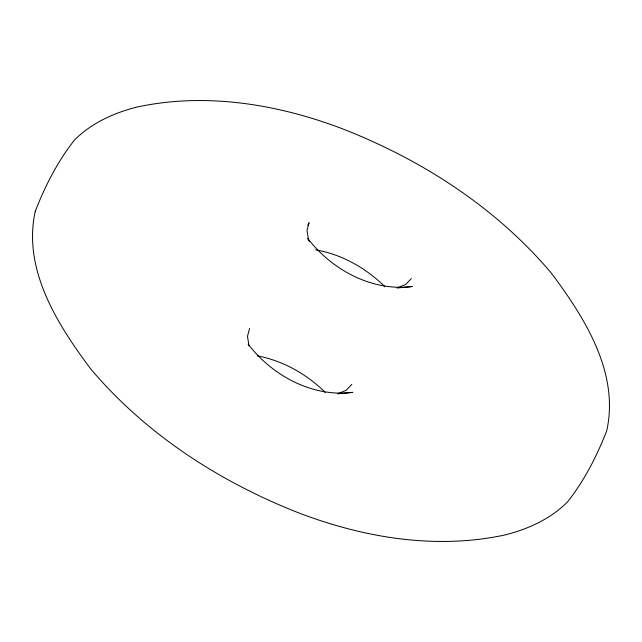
<?xml version="1.0" encoding="UTF-8"?>
<svg xmlns="http://www.w3.org/2000/svg" width="642" height="642" viewBox="0 0 642 642"><rect width="100%" height="100%" fill="white"/><g stroke="black" fill="none" stroke-linecap="round" stroke-linejoin="round"><path stroke-width="0.96" d="M249.577 328.479L247.467 336.28L248.984 345.444M307.687 225.278L309.107 222.654L306.996 230.454L308.513 239.627L309.356 241.28M411.345 278.532L405.752 284.43L397.053 288.017M351.808 384.357L346.215 390.248L337.523 393.843L352.723 392.342C312.678 397.599 272.072 375.554 248.173 344.168L249.072 345.894M398 287.921L412.252 286.517C372.208 291.773 331.601 269.728 307.703 238.343L308.601 240.068M315.712 249.874C341.263 254.264 364.865 267.513 383.531 285.321L384.743 286.797M257.137 355.812C282.303 360.507 305.576 373.508 324.001 391.147L325.213 392.615M35.278 211.194C22.334 269.415 57.644 324.86 91.028 369.327C146.384 434.714 220.495 482.383 299.902 513.343C364.817 537.956 436.263 549.729 504.885 534.971C528.021 529.136 550.33 519.097 567.408 502.052C584.348 480.722 596.835 456.101 606.722 430.806C619.666 372.585 584.356 317.14 550.972 272.673C495.616 207.286 421.505 159.617 342.098 128.657C277.183 104.044 205.737 92.271 137.115 107.029C113.979 112.864 91.67 122.903 74.592 139.948C57.652 161.278 45.165 185.899 35.278 211.194"/></g></svg>
